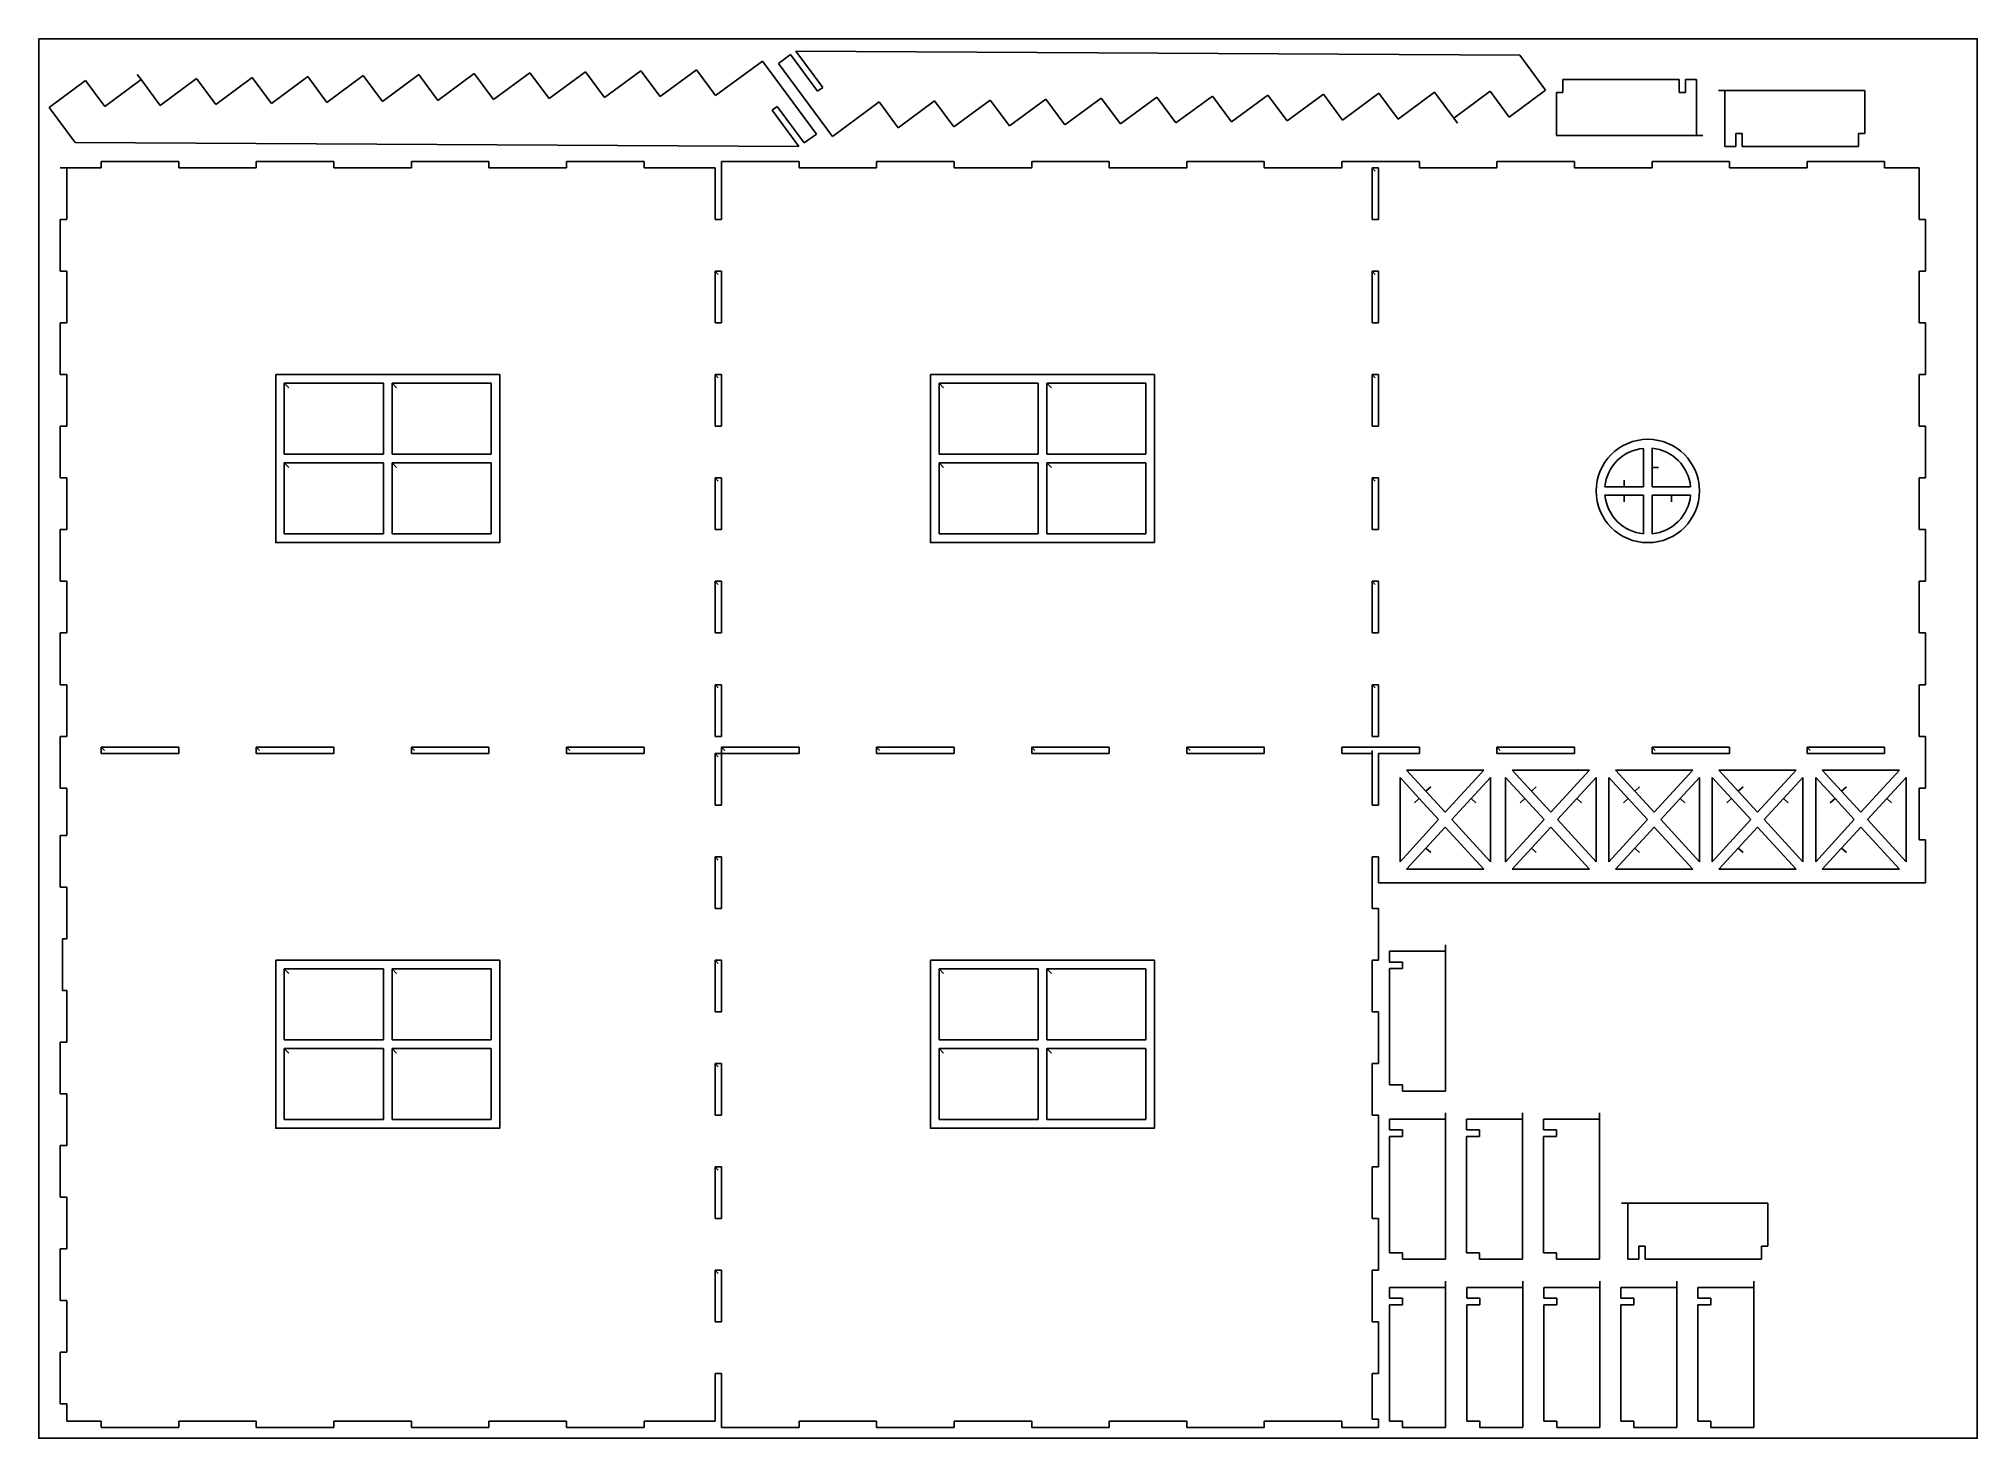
# Model space of a CAD drawing. Extents: x 0 to 900, y 0 to 650.
import ezdxf

# ---------------------------------------------------------------- set-up
doc = ezdxf.new("R2010")
doc.units = 0
doc.header["$MEASUREMENT"] = 0
for name, color, linetype in [('DEFAULT', 7, 'Continuous'), ('Layer1', 1, 'Continuous'), ('Layer2', 5, 'Continuous')]:
    doc.layers.add(name, color=color, linetype=linetype)

msp = doc.modelspace()

# ---------------------------------------------------------------- linework, layer by layer
at = {"layer": 'DEFAULT'}
for p, q in [((314.4294, 623.7656), (336.1335, 639.8258)), ((336.1335, 639.8258), (361.213, 605.9327)), ((343.5308, 638.6473), (349.1578, 642.8111)), ((349.1578, 642.8111), (361.7461, 625.799)), ((364.1576, 627.5835), (351.7154, 644.3982)), ((351.7154, 644.3982), (687.7166, 642.5542)), ((687.7166, 642.5542), (699.7388, 626.3071)), ((5.0051, 618.2728), (21.8861, 630.7641)), ((21.8861, 630.7641), (30.7904, 618.7305)), ((30.7904, 618.7305), (47.6714, 631.2217)), ((45.887, 633.634), (47.6714, 631.2224)), ((47.6714, 631.2224), (56.5758, 619.1887)), ((56.5758, 619.1887), (73.4568, 631.68)), ((73.4568, 631.68), (82.3611, 619.6465)), ((82.3611, 619.6465), (99.2421, 632.1377)), ((99.2421, 632.1377), (108.1465, 620.1042)), ((108.1465, 620.1042), (125.0275, 632.5955)), ((125.0275, 632.5955), (133.9319, 620.5618)), ((133.9319, 620.5618), (150.8129, 633.0531)), ((150.8129, 633.0531), (159.7172, 621.0195)), ((159.7172, 621.0195), (176.5982, 633.5107)), ((176.5982, 633.5107), (185.5026, 621.4772)), ((185.5026, 621.4772), (202.3836, 633.9684)), ((202.3836, 633.9684), (211.2879, 621.9349)), ((211.2879, 621.9349), (228.1689, 634.4262)), ((228.1689, 634.4262), (237.0733, 622.3926)), ((237.0733, 622.3926), (253.9543, 634.8839)), ((253.9543, 634.8839), (262.8586, 622.8502)), ((262.8586, 622.8502), (279.7396, 635.3415)), ((279.7396, 635.3415), (288.644, 623.3079)), ((288.644, 623.3079), (305.525, 635.7991)), ((305.525, 635.7991), (314.4294, 623.7656)), ((368.6103, 604.7542), (343.5308, 638.6473)), ((707.7415, 625.182), (707.7415, 631.182)), ((707.7415, 631.182), (761.7415, 631.182)), ((761.7415, 631.182), (761.7415, 625.182)), ((764.7415, 625.182), (764.7415, 631.182)), ((764.7415, 631.182), (769.7415, 631.182)), ((769.7415, 631.182), (769.7415, 605.182)), ((361.7461, 625.799), (364.1576, 627.5835)), ((416.0998, 621.2721), (399.2188, 608.7808)), ((425.0042, 609.2385), (416.0998, 621.2721)), ((441.8852, 621.7297), (425.0042, 609.2385)), ((450.7895, 609.6962), (441.8852, 621.7297)), ((467.6705, 622.1874), (450.7895, 609.6962)), ((476.5749, 610.1539), (467.6705, 622.1874)), ((493.4559, 622.6452), (476.5749, 610.1539)), ((502.3603, 610.6116), (493.4559, 622.6452)), ((519.2412, 623.1028), (502.3603, 610.6116)), ((528.1456, 611.0692), (519.2412, 623.1028)), ((545.0266, 623.5605), (528.1456, 611.0692)), ((553.931, 611.5269), (545.0266, 623.5605)), ((570.812, 624.0181), (553.931, 611.5269)), ((579.7163, 611.9846), (570.812, 624.0181)), ((596.5973, 624.4759), (579.7163, 611.9846)), ((605.5017, 612.4423), (596.5973, 624.4759)), ((622.3827, 624.9335), (605.5017, 612.4423)), ((631.287, 612.8999), (622.3827, 624.9335)), ((648.168, 625.3912), (631.287, 612.8999)), ((657.0724, 613.3575), (648.168, 625.3912)), ((673.9535, 625.8494), (657.0725, 613.3582)), ((682.8578, 613.8159), (673.9535, 625.8494)), ((699.7388, 626.3071), (682.8578, 613.8159)), ((704.7415, 605.182), (704.7415, 625.182)), ((704.7415, 625.182), (707.7415, 625.182)), ((761.7415, 625.182), (764.7415, 625.182)), ((780.0297, 626.182), (783.0297, 626.182)), ((783.0297, 626.182), (848.0297, 626.182)), ((783.0297, 600.182), (783.0297, 626.182)), ((848.0297, 626.182), (848.0297, 606.182)), ((17.0273, 602.0258), (5.0051, 618.2728)), ((342.9978, 618.781), (340.5862, 616.9966)), ((340.5862, 616.9966), (353.0285, 600.1818)), ((355.586, 601.769), (342.9978, 618.781)), ((390.3145, 620.8145), (368.6103, 604.7542)), ((399.2188, 608.7808), (390.3145, 620.8145)), ((658.8569, 610.946), (657.0724, 613.3575)), ((361.213, 605.9327), (355.586, 601.769)), ((769.7415, 605.182), (704.7415, 605.182)), ((772.7415, 605.182), (769.7415, 605.182)), ((791.0297, 606.182), (788.0297, 606.182)), ((788.0297, 606.182), (788.0297, 600.182)), ((791.0297, 600.182), (791.0297, 606.182)), ((848.0297, 606.182), (845.0297, 606.182)), ((845.0297, 606.182), (845.0297, 600.182)), ((353.0285, 600.1818), (17.0273, 602.0258)), ((788.0297, 600.182), (783.0297, 600.182)), ((845.0297, 600.182), (791.0297, 600.182)), ((10.1611, 590.1775), (13.1611, 590.1775)), ((13.1611, 590.1775), (29.1611, 590.1775)), ((13.1611, 566.1775), (13.1611, 590.1775)), ((29.1611, 590.1775), (29.1611, 593.1775)), ((29.1611, 593.1775), (65.1611, 593.1775)), ((65.1611, 593.1775), (65.1611, 590.1775)), ((65.1611, 590.1775), (101.1611, 590.1775)), ((101.1611, 590.1775), (101.1611, 593.1775)), ((101.1611, 593.1775), (137.1611, 593.1775)), ((137.1611, 593.1775), (137.1611, 590.1775)), ((137.1611, 590.1775), (173.1611, 590.1775)), ((173.1611, 590.1775), (173.1611, 593.1775)), ((173.1611, 593.1775), (209.1611, 593.1775)), ((209.1611, 593.1775), (209.1611, 590.1775)), ((209.1611, 590.1775), (245.1611, 590.1775)), ((245.1611, 590.1775), (245.1611, 593.1775)), ((245.1611, 593.1775), (281.1611, 593.1775)), ((281.1611, 593.1775), (281.1611, 590.1775)), ((281.1611, 590.1775), (314.1611, 590.1775)), ((314.1611, 590.1775), (314.1611, 566.1775)), ((317.1611, 566.1775), (317.1611, 593.1775)), ((317.1611, 593.1775), (353.1611, 593.1775)), ((353.1611, 593.1775), (353.1611, 590.1775)), ((353.1611, 590.1775), (389.1611, 590.1775)), ((389.1611, 590.1775), (389.1611, 593.1775)), ((389.1611, 593.1775), (425.1611, 593.1775)), ((425.1611, 593.1775), (425.1611, 590.1775)), ((425.1611, 590.1775), (461.1611, 590.1775)), ((461.1611, 590.1775), (461.1611, 593.1775)), ((461.1611, 593.1775), (497.1611, 593.1775)), ((497.1611, 593.1775), (497.1611, 590.1775)), ((497.1611, 590.1775), (533.1611, 590.1775)), ((533.1611, 590.1775), (533.1611, 593.1775)), ((533.1611, 593.1775), (569.1611, 593.1775)), ((569.1611, 593.1775), (569.1611, 590.1775)), ((569.1611, 590.1775), (605.1611, 590.1775)), ((605.1611, 590.1775), (605.1611, 593.1775)), ((605.1611, 593.1775), (641.1611, 593.1775)), ((620.6612, 588.6777), (619.1612, 590.1777)), ((619.1612, 590.1777), (619.1612, 566.1777)), ((622.1612, 590.1777), (619.1612, 590.1777)), ((622.1612, 566.1777), (622.1612, 590.1777)), ((641.1611, 593.1775), (641.1611, 590.1775)), ((641.1611, 590.1775), (677.1611, 590.1775)), ((677.1611, 590.1775), (677.1611, 593.1775)), ((677.1611, 593.1775), (713.1611, 593.1775)), ((713.1611, 593.1775), (713.1611, 590.1775)), ((713.1611, 590.1775), (749.1611, 590.1775)), ((749.1611, 590.1775), (749.1611, 593.1775)), ((749.1611, 593.1775), (785.1611, 593.1775)), ((785.1611, 593.1775), (785.1611, 590.1775)), ((785.1611, 590.1775), (821.1611, 590.1775)), ((821.1611, 590.1775), (821.1611, 593.1775)), ((821.1611, 593.1775), (857.1611, 593.1775)), ((857.1611, 593.1775), (857.1611, 590.1775)), ((857.1611, 590.1775), (873.1611, 590.1775)), ((873.1611, 590.1775), (873.1611, 566.1775)), ((10.1611, 542.1775), (10.1611, 566.1775)), ((10.1611, 566.1775), (13.1611, 566.1775)), ((314.1611, 566.1775), (317.1611, 566.1775)), ((619.1612, 566.1777), (622.1612, 566.1777)), ((873.1611, 566.1775), (876.1611, 566.1775)), ((876.1611, 566.1775), (876.1611, 542.1775)), ((13.1611, 542.1775), (10.1611, 542.1775)), ((13.1611, 518.1775), (13.1611, 542.1775)), ((315.6611, 540.6775), (314.1611, 542.1775)), ((314.1611, 542.1775), (314.1611, 518.1775)), ((317.1611, 542.1775), (314.1611, 542.1775)), ((317.1611, 518.1775), (317.1611, 542.1775)), ((620.6612, 540.6777), (619.1612, 542.1777)), ((619.1612, 542.1777), (619.1612, 518.1777)), ((622.1612, 542.1777), (619.1612, 542.1777)), ((622.1612, 518.1777), (622.1612, 542.1777)), ((876.1611, 542.1775), (873.1611, 542.1775)), ((873.1611, 542.1775), (873.1611, 518.1775)), ((10.1611, 494.1775), (10.1611, 518.1775)), ((10.1611, 518.1775), (13.1611, 518.1775)), ((314.1611, 518.1775), (317.1611, 518.1775)), ((619.1612, 518.1777), (622.1612, 518.1777)), ((873.1611, 518.1775), (876.1611, 518.1775)), ((876.1611, 518.1775), (876.1611, 494.1775)), ((13.1611, 494.1775), (10.1611, 494.1775)), ((13.1611, 470.1775), (13.1611, 494.1775)), ((116.2824, 488.0561), (114.1611, 490.1775)), ((114.1611, 490.1775), (114.1611, 457.1775)), ((160.1611, 490.1775), (114.1611, 490.1775)), ((160.1611, 457.1775), (160.1611, 490.1775)), ((166.2824, 488.0561), (164.1611, 490.1775)), ((164.1611, 490.1775), (164.1611, 457.1775)), ((210.1611, 490.1775), (164.1611, 490.1775)), ((210.1611, 457.1775), (210.1611, 490.1775)), ((315.6611, 492.6775), (314.1611, 494.1775)), ((314.1611, 494.1775), (314.1611, 470.1775)), ((317.1611, 494.1775), (314.1611, 494.1775)), ((317.1611, 470.1775), (317.1611, 494.1775)), ((420.2824, 488.0561), (418.1611, 490.1775)), ((418.1611, 490.1775), (418.1611, 457.1775)), ((464.1611, 490.1775), (418.1611, 490.1775)), ((464.1611, 457.1775), (464.1611, 490.1775)), ((470.2824, 488.0561), (468.1611, 490.1775)), ((468.1611, 490.1775), (468.1611, 457.1775)), ((514.1611, 490.1775), (468.1611, 490.1775)), ((514.1611, 457.1775), (514.1611, 490.1775)), ((620.6612, 492.6777), (619.1612, 494.1777)), ((619.1612, 494.1777), (619.1612, 470.1777)), ((622.1612, 494.1777), (619.1612, 494.1777)), ((622.1612, 470.1777), (622.1612, 494.1777)), ((876.1611, 494.1775), (873.1611, 494.1775)), ((873.1611, 494.1775), (873.1611, 470.1775)), ((10.1611, 446.1775), (10.1611, 470.1775)), ((10.1611, 470.1775), (13.1611, 470.1775)), ((314.1611, 470.1775), (317.1611, 470.1775)), ((619.1612, 470.1777), (622.1612, 470.1777)), ((873.1611, 470.1775), (876.1611, 470.1775)), ((876.1611, 470.1775), (876.1611, 446.1775)), ((745.1978, 442.1342), (745.1978, 459.9079)), ((749.1978, 460.0339), (749.1978, 451.0841)), ((114.1611, 457.1775), (160.1611, 457.1775)), ((116.2824, 451.0561), (114.1611, 453.1775)), ((114.1611, 453.1775), (114.1611, 420.1775)), ((160.1611, 453.1775), (114.1611, 453.1775)), ((160.1611, 420.1775), (160.1611, 453.1775)), ((164.1611, 457.1775), (210.1611, 457.1775)), ((166.2824, 451.0561), (164.1611, 453.1775)), ((164.1611, 453.1775), (164.1611, 420.1775)), ((210.1611, 453.1775), (164.1611, 453.1775)), ((210.1611, 420.1775), (210.1611, 453.1775)), ((418.1611, 457.1775), (464.1611, 457.1775)), ((420.2824, 451.0561), (418.1611, 453.1775)), ((418.1611, 453.1775), (418.1611, 420.1775)), ((464.1611, 453.1775), (418.1611, 453.1775)), ((464.1611, 420.1775), (464.1611, 453.1775)), ((468.1611, 457.1775), (514.1611, 457.1775)), ((470.2824, 451.0561), (468.1611, 453.1775)), ((468.1611, 453.1775), (468.1611, 420.1775)), ((514.1611, 453.1775), (468.1611, 453.1775)), ((514.1611, 420.1775), (514.1611, 453.1775)), ((752.1978, 451.0841), (749.1978, 451.0841)), ((749.1978, 451.0841), (749.1978, 442.1342)), ((13.1611, 446.1775), (10.1611, 446.1775)), ((13.1611, 422.1775), (13.1611, 446.1775)), ((315.6611, 444.6775), (314.1611, 446.1775)), ((314.1611, 446.1775), (314.1611, 422.1775)), ((317.1611, 446.1775), (314.1611, 446.1775)), ((317.1611, 422.1775), (317.1611, 446.1775)), ((620.6612, 444.6777), (619.1612, 446.1777)), ((619.1612, 446.1777), (619.1612, 422.1777)), ((622.1612, 446.1777), (619.1612, 446.1777)), ((622.1612, 422.1777), (622.1612, 446.1777)), ((727.296, 442.1342), (736.2469, 442.1342)), ((736.2468, 445.1342), (736.2468, 442.1342)), ((736.2468, 442.1342), (745.1978, 442.1342)), ((749.1978, 442.1342), (767.0975, 442.1342)), ((876.1611, 446.1775), (873.1611, 446.1775)), ((873.1611, 446.1775), (873.1611, 422.1775)), ((736.248, 438.1342), (727.2981, 438.1342)), ((736.248, 435.1342), (736.248, 438.1342)), ((745.1978, 438.1342), (736.248, 438.1342)), ((745.1978, 420.2344), (745.1978, 438.1342)), ((758.1476, 438.1342), (749.1978, 438.1342)), ((749.1978, 438.1342), (749.1978, 420.2306)), ((758.1476, 435.1342), (758.1476, 438.1342)), ((767.0975, 438.1342), (758.1476, 438.1342)), ((10.1611, 398.1775), (10.1611, 422.1775)), ((10.1611, 422.1775), (13.1611, 422.1775)), ((114.1611, 420.1775), (160.1611, 420.1775)), ((164.1611, 420.1775), (210.1611, 420.1775)), ((314.1611, 422.1775), (317.1611, 422.1775)), ((418.1611, 420.1775), (464.1611, 420.1775)), ((468.1611, 420.1775), (514.1611, 420.1775)), ((619.1612, 422.1777), (622.1612, 422.1777)), ((873.1611, 422.1775), (876.1611, 422.1775)), ((876.1611, 422.1775), (876.1611, 398.1775)), ((13.1611, 398.1775), (10.1611, 398.1775)), ((13.1611, 374.1775), (13.1611, 398.1775)), ((315.6611, 396.6775), (314.1611, 398.1775)), ((314.1611, 398.1775), (314.1611, 374.1775)), ((317.1611, 398.1775), (314.1611, 398.1775)), ((317.1611, 374.1775), (317.1611, 398.1775)), ((620.6612, 396.6777), (619.1612, 398.1777)), ((619.1612, 398.1777), (619.1612, 374.1777)), ((622.1612, 398.1777), (619.1612, 398.1777)), ((622.1612, 374.1777), (622.1612, 398.1777)), ((876.1611, 398.1775), (873.1611, 398.1775)), ((873.1611, 398.1775), (873.1611, 374.1775)), ((10.1611, 350.1775), (10.1611, 374.1775)), ((10.1611, 374.1775), (13.1611, 374.1775)), ((314.1611, 374.1775), (317.1611, 374.1775)), ((619.1612, 374.1777), (622.1612, 374.1777)), ((873.1611, 374.1775), (876.1611, 374.1775)), ((876.1611, 374.1775), (876.1611, 350.1775)), ((13.1611, 350.1775), (10.1611, 350.1775)), ((13.1611, 326.1775), (13.1611, 350.1775)), ((315.6611, 348.6775), (314.1611, 350.1775)), ((314.1611, 350.1775), (314.1611, 326.1775)), ((317.1611, 350.1775), (314.1611, 350.1775)), ((317.1611, 326.1775), (317.1611, 350.1775)), ((620.6612, 348.6777), (619.1612, 350.1777)), ((619.1612, 350.1777), (619.1612, 326.1777)), ((622.1612, 350.1777), (619.1612, 350.1777)), ((622.1612, 326.1777), (622.1612, 350.1777)), ((876.1611, 350.1775), (873.1611, 350.1775)), ((873.1611, 350.1775), (873.1611, 326.1775)), ((10.1611, 302.1775), (10.1611, 326.1775)), ((10.1611, 326.1775), (13.1611, 326.1775)), ((314.1611, 326.1775), (317.1611, 326.1775)), ((619.1612, 326.1777), (622.1612, 326.1777)), ((873.1611, 326.1775), (876.1611, 326.1775)), ((876.1611, 326.1775), (876.1611, 302.1775)), ((30.6611, 319.6775), (29.1611, 321.1775)), ((29.1611, 321.1775), (29.1611, 318.1775)), ((65.1611, 321.1775), (29.1611, 321.1775)), ((29.1611, 318.1775), (65.1611, 318.1775)), ((65.1611, 318.1775), (65.1611, 321.1775)), ((102.6611, 319.6775), (101.1611, 321.1775)), ((101.1611, 321.1775), (101.1611, 318.1775)), ((137.1611, 321.1775), (101.1611, 321.1775)), ((101.1611, 318.1775), (137.1611, 318.1775)), ((137.1611, 318.1775), (137.1611, 321.1775)), ((174.6611, 319.6775), (173.1611, 321.1775)), ((173.1611, 321.1775), (173.1611, 318.1775)), ((209.1611, 321.1775), (173.1611, 321.1775)), ((173.1611, 318.1775), (209.1611, 318.1775)), ((209.1611, 318.1775), (209.1611, 321.1775)), ((246.6611, 319.6775), (245.1611, 321.1775)), ((245.1611, 321.1775), (245.1611, 318.1775)), ((281.1611, 321.1775), (245.1611, 321.1775)), ((245.1611, 318.1775), (281.1611, 318.1775)), ((281.1611, 318.1775), (281.1611, 321.1775)), ((314.1611, 318.1775), (353.1611, 318.1775)), ((314.1611, 294.1775), (314.1611, 318.1775)), ((315.6611, 316.6775), (314.1611, 318.1775)), ((353.1611, 321.1775), (317.1611, 321.1775)), ((317.1611, 321.1775), (317.1611, 294.1775)), ((318.6611, 319.6775), (317.1611, 321.1775)), ((353.1611, 318.1775), (353.1611, 321.1775)), ((390.6611, 319.6775), (389.1611, 321.1775)), ((389.1611, 321.1775), (389.1611, 318.1775)), ((425.1611, 321.1775), (389.1611, 321.1775)), ((389.1611, 318.1775), (425.1611, 318.1775)), ((425.1611, 318.1775), (425.1611, 321.1775)), ((462.6611, 319.6775), (461.1611, 321.1775)), ((461.1611, 321.1775), (461.1611, 318.1775)), ((497.1611, 321.1775), (461.1611, 321.1775)), ((461.1611, 318.1775), (497.1611, 318.1775)), ((497.1611, 318.1775), (497.1611, 321.1775)), ((534.6611, 319.6775), (533.1611, 321.1775)), ((533.1611, 321.1775), (533.1611, 318.1775)), ((569.1611, 321.1775), (533.1611, 321.1775)), ((533.1611, 318.1775), (569.1611, 318.1775)), ((569.1611, 318.1775), (569.1611, 321.1775)), ((641.1612, 321.1777), (605.1612, 321.1777)), ((605.1612, 321.1777), (605.1612, 318.1777)), ((605.1612, 318.1777), (619.1612, 318.1777)), ((619.1612, 319.6777), (619.1612, 318.1777)), ((619.1612, 318.1777), (619.1612, 294.1777)), ((622.1612, 294.1777), (622.1612, 318.1777)), ((622.1612, 318.1777), (641.1612, 318.1777)), ((641.1612, 318.1777), (641.1612, 321.1777)), ((678.6612, 319.6777), (677.1612, 321.1777)), ((677.1612, 321.1777), (677.1612, 318.1777)), ((713.1612, 321.1777), (677.1612, 321.1777)), ((677.1612, 318.1777), (713.1612, 318.1777)), ((713.1612, 318.1777), (713.1612, 321.1777)), ((750.6612, 319.6777), (749.1612, 321.1777)), ((749.1612, 321.1777), (749.1612, 318.1777)), ((785.1612, 321.1777), (749.1612, 321.1777)), ((749.1612, 318.1777), (785.1612, 318.1777)), ((785.1612, 318.1777), (785.1612, 321.1777)), ((822.6611, 319.6777), (821.1611, 321.1777)), ((821.1611, 321.1777), (821.1611, 318.1777)), ((857.1611, 321.1777), (821.1611, 321.1777)), ((821.1611, 318.1777), (857.1611, 318.1777)), ((857.1611, 318.1777), (857.1611, 321.1777)), ((641.1264, 297.2733), (632.1612, 307.0535)), ((632.1612, 307.0535), (632.1612, 267.9328)), ((671.0915, 310.4931), (635.2309, 310.4931)), ((635.2309, 310.4931), (644.1961, 300.713)), ((653.1612, 290.9328), (671.0915, 310.4931)), ((674.1611, 307.0534), (665.196, 297.2732)), ((674.1611, 267.9327), (674.1611, 307.0534)), ((690.1264, 297.2733), (681.1612, 307.0535)), ((681.1612, 307.0535), (681.1612, 267.9328)), ((720.0915, 310.4931), (684.2309, 310.4931)), ((684.2309, 310.4931), (693.1961, 300.713)), ((702.1612, 290.9328), (720.0915, 310.4931)), ((723.1612, 307.0535), (714.1961, 297.2733)), ((723.1612, 267.9328), (723.1612, 307.0535)), ((738.1264, 297.2733), (729.1612, 307.0535)), ((729.1612, 307.0535), (729.1612, 267.9328)), ((768.0915, 310.4931), (732.2309, 310.4931)), ((732.2309, 310.4931), (741.1961, 300.713)), ((750.1612, 290.9328), (768.0915, 310.4931)), ((771.1611, 307.0535), (762.196, 297.2733)), ((771.1611, 267.9328), (771.1611, 307.0535)), ((786.1263, 297.2733), (777.1611, 307.0535)), ((777.1611, 307.0535), (777.1611, 267.9328)), ((816.0914, 310.4931), (780.2308, 310.4931)), ((780.2308, 310.4931), (789.196, 300.713)), ((798.1611, 290.9328), (816.0914, 310.4931)), ((819.1611, 307.0535), (810.196, 297.2733)), ((819.1611, 267.9328), (819.1611, 307.0535)), ((834.1263, 297.2733), (825.1611, 307.0535)), ((825.1611, 307.0535), (825.1611, 267.9328)), ((864.0914, 310.4931), (828.2308, 310.4931)), ((828.2308, 310.4931), (837.196, 300.713)), ((846.1611, 290.9328), (864.0914, 310.4931)), ((867.1611, 307.0535), (858.196, 297.2733)), ((867.1611, 267.9328), (867.1611, 307.0535)), ((13.1611, 302.1775), (10.1611, 302.1775)), ((13.1611, 280.1775), (13.1611, 302.1775)), ((638.9149, 295.2461), (641.1264, 297.2733)), ((650.0915, 287.4931), (641.1264, 297.2733)), ((646.4075, 302.7401), (644.1961, 300.713)), ((644.1961, 300.713), (653.1612, 290.9328)), ((665.196, 297.2732), (656.2308, 287.493)), ((667.4075, 295.246), (665.196, 297.2732)), ((687.9149, 295.2461), (690.1264, 297.2733)), ((699.0915, 287.4931), (690.1264, 297.2733)), ((695.4075, 302.7401), (693.1961, 300.713)), ((693.1961, 300.713), (702.1612, 290.9328)), ((714.1961, 297.2733), (705.2309, 287.4931)), ((716.4075, 295.2461), (714.1961, 297.2733)), ((735.9149, 295.2461), (738.1264, 297.2733)), ((747.0915, 287.4931), (738.1264, 297.2733)), ((743.4075, 302.7401), (741.1961, 300.713)), ((741.1961, 300.713), (750.1612, 290.9328)), ((762.196, 297.2733), (753.2308, 287.4931)), ((764.4075, 295.2461), (762.196, 297.2733)), ((783.9149, 295.2461), (786.1263, 297.2733)), ((795.0914, 287.4931), (786.1263, 297.2733)), ((791.4075, 302.7401), (789.196, 300.713)), ((789.196, 300.713), (798.1611, 290.9328)), ((810.196, 297.2733), (801.2308, 287.4931)), ((812.4075, 295.2461), (810.196, 297.2733)), ((831.9149, 295.2461), (834.1263, 297.2733)), ((843.0914, 287.4931), (834.1263, 297.2733)), ((839.4075, 302.7401), (837.196, 300.713)), ((837.196, 300.713), (846.1611, 290.9328)), ((858.196, 297.2733), (849.2308, 287.4931)), ((860.4075, 295.2461), (858.196, 297.2733)), ((876.1611, 302.1775), (873.1611, 302.1775)), ((873.1611, 302.1775), (873.1611, 278.1775)), ((317.1611, 294.1775), (314.1611, 294.1775)), ((619.1612, 294.1777), (622.1612, 294.1777)), ((10.1611, 256.1775), (10.1611, 280.1775)), ((10.1611, 280.1775), (13.1611, 280.1775)), ((632.1612, 267.9328), (650.0915, 287.4931)), ((653.1611, 284.0533), (644.196, 274.2731)), ((671.0914, 264.493), (653.1611, 284.0533)), ((656.2308, 287.493), (674.1611, 267.9327)), ((681.1612, 267.9328), (699.0915, 287.4931)), ((702.1611, 284.0534), (693.196, 274.2732)), ((720.0914, 264.493), (702.1611, 284.0534)), ((705.2309, 287.4931), (723.1612, 267.9328)), ((729.1612, 267.9328), (747.0915, 287.4931)), ((750.1611, 284.0534), (741.196, 274.2732)), ((768.0914, 264.493), (750.1611, 284.0534)), ((753.2308, 287.4931), (771.1611, 267.9328)), ((777.1611, 267.9328), (795.0914, 287.4931)), ((798.1611, 284.0535), (789.196, 274.2733)), ((816.0914, 264.4931), (798.1611, 284.0535)), ((801.2308, 287.4931), (819.1611, 267.9328)), ((825.1611, 267.9328), (843.0914, 287.4931)), ((846.1611, 284.0535), (837.196, 274.2733)), ((864.0914, 264.4931), (846.1611, 284.0535)), ((849.2308, 287.4931), (867.1611, 267.9328)), ((315.6611, 268.6775), (314.1611, 270.1775)), ((314.1611, 270.1775), (314.1611, 246.1775)), ((317.1611, 270.1775), (314.1611, 270.1775)), ((317.1611, 246.1775), (317.1611, 270.1775)), ((622.1611, 270.1775), (619.1611, 270.1775)), ((619.1611, 270.1775), (619.1611, 246.1775)), ((622.1611, 258.1775), (622.1611, 270.1775)), ((644.196, 274.2732), (635.2308, 264.493)), ((646.4075, 272.246), (644.196, 274.2732)), ((693.196, 274.2732), (684.2308, 264.493)), ((695.4075, 272.246), (693.196, 274.2732)), ((741.196, 274.2733), (732.2308, 264.493)), ((743.4075, 272.2461), (741.196, 274.2733)), ((789.196, 274.2733), (780.2308, 264.4931)), ((791.4075, 272.2461), (789.196, 274.2733)), ((837.196, 274.2733), (828.2308, 264.4931)), ((839.4075, 272.2462), (837.196, 274.2733)), ((873.1611, 278.1775), (876.1611, 278.1775)), ((876.1611, 278.1775), (876.1611, 258.1775)), ((635.2308, 264.493), (671.0914, 264.493)), ((684.2308, 264.493), (720.0914, 264.493)), ((732.2308, 264.493), (768.0914, 264.493)), ((780.2308, 264.4931), (816.0914, 264.4931)), ((828.2308, 264.4931), (864.0914, 264.4931)), ((13.1611, 256.1775), (10.1611, 256.1775)), ((13.1611, 232.1775), (13.1611, 256.1775)), ((876.1611, 258.1775), (622.1611, 258.1775)), ((314.1611, 246.1775), (317.1611, 246.1775)), ((619.1611, 246.1775), (622.1611, 246.1775)), ((622.1611, 246.1775), (622.1611, 222.1775)), ((11.1611, 208.1775), (11.1611, 232.1775)), ((11.1611, 232.1775), (13.1611, 232.1775)), ((627.339, 221.3401), (627.339, 226.3401)), ((627.339, 226.3401), (653.339, 226.3401)), ((653.339, 229.3401), (653.339, 226.3401)), ((653.339, 226.3401), (653.339, 161.3401)), ((116.2824, 216.0561), (114.1611, 218.1775)), ((114.1611, 218.1775), (114.1611, 185.1775)), ((160.1611, 218.1775), (114.1611, 218.1775)), ((160.1611, 185.1775), (160.1611, 218.1775)), ((166.2824, 216.0561), (164.1611, 218.1775)), ((164.1611, 218.1775), (164.1611, 185.1775)), ((210.1611, 218.1775), (164.1611, 218.1775)), ((210.1611, 185.1775), (210.1611, 218.1775)), ((315.6611, 220.6775), (314.1611, 222.1775)), ((314.1611, 222.1775), (314.1611, 198.1775)), ((317.1611, 222.1775), (314.1611, 222.1775)), ((317.1611, 198.1775), (317.1611, 222.1775)), ((420.2824, 216.0561), (418.1611, 218.1775)), ((418.1611, 218.1775), (418.1611, 185.1775)), ((464.1611, 218.1775), (418.1611, 218.1775)), ((464.1611, 185.1775), (464.1611, 218.1775)), ((470.2824, 216.0561), (468.1611, 218.1775)), ((468.1611, 218.1775), (468.1611, 185.1775)), ((514.1611, 218.1775), (468.1611, 218.1775)), ((514.1611, 185.1775), (514.1611, 218.1775)), ((622.1611, 222.1775), (619.1611, 222.1775)), ((619.1611, 222.1775), (619.1611, 198.1775)), ((633.339, 221.3401), (627.339, 221.3401)), ((627.339, 164.3401), (627.339, 218.3401)), ((627.339, 218.3401), (633.339, 218.3401)), ((633.339, 218.3401), (633.339, 221.3401)), ((13.1611, 208.1775), (11.1611, 208.1775)), ((13.1611, 184.1775), (13.1611, 208.1775)), ((314.1611, 198.1775), (317.1611, 198.1775)), ((619.1611, 198.1775), (622.1611, 198.1775)), ((622.1611, 198.1775), (622.1611, 174.1775)), ((10.1611, 160.1775), (10.1611, 184.1775)), ((10.1611, 184.1775), (13.1611, 184.1775)), ((114.1611, 185.1775), (160.1611, 185.1775)), ((116.2824, 179.0561), (114.1611, 181.1775)), ((114.1611, 181.1775), (114.1611, 148.1775)), ((160.1611, 181.1775), (114.1611, 181.1775)), ((160.1611, 148.1775), (160.1611, 181.1775)), ((164.1611, 185.1775), (210.1611, 185.1775)), ((166.2824, 179.0561), (164.1611, 181.1775)), ((164.1611, 181.1775), (164.1611, 148.1775)), ((210.1611, 181.1775), (164.1611, 181.1775)), ((210.1611, 148.1775), (210.1611, 181.1775)), ((418.1611, 185.1775), (464.1611, 185.1775)), ((420.2824, 179.0561), (418.1611, 181.1775)), ((418.1611, 181.1775), (418.1611, 148.1775)), ((464.1611, 181.1775), (418.1611, 181.1775)), ((464.1611, 148.1775), (464.1611, 181.1775)), ((468.1611, 185.1775), (514.1611, 185.1775)), ((470.2824, 179.0561), (468.1611, 181.1775)), ((468.1611, 181.1775), (468.1611, 148.1775)), ((514.1611, 181.1775), (468.1611, 181.1775)), ((514.1611, 148.1775), (514.1611, 181.1775)), ((315.6611, 172.6775), (314.1611, 174.1775)), ((314.1611, 174.1775), (314.1611, 150.1775)), ((317.1611, 174.1775), (314.1611, 174.1775)), ((317.1611, 150.1775), (317.1611, 174.1775)), ((622.1611, 174.1775), (619.1611, 174.1775)), ((619.1611, 174.1775), (619.1611, 150.1775)), ((633.339, 164.3401), (627.339, 164.3401)), ((633.339, 161.3401), (633.339, 164.3401)), ((13.1611, 160.1775), (10.1611, 160.1775)), ((13.1611, 136.1775), (13.1611, 160.1775)), ((653.339, 161.3401), (633.339, 161.3401)), ((114.1611, 148.1775), (160.1611, 148.1775)), ((164.1611, 148.1775), (210.1611, 148.1775)), ((314.1611, 150.1775), (317.1611, 150.1775)), ((418.1611, 148.1775), (464.1611, 148.1775)), ((468.1611, 148.1775), (514.1611, 148.1775)), ((619.1611, 150.1775), (622.1611, 150.1775)), ((622.1611, 150.1775), (622.1611, 126.1775)), ((627.339, 143.3479), (627.339, 148.3479)), ((627.339, 148.3479), (653.339, 148.3479)), ((653.339, 151.3479), (653.339, 148.3479)), ((653.339, 148.3479), (653.339, 83.3479)), ((663.0893, 143.354), (663.0893, 148.354)), ((663.0893, 148.354), (689.0893, 148.354)), ((689.0893, 151.354), (689.0893, 148.354)), ((689.0893, 148.354), (689.0893, 83.3541)), ((698.8376, 143.3499), (698.8376, 148.3499)), ((698.8376, 148.3499), (724.8376, 148.3499)), ((724.8376, 151.3499), (724.8376, 148.3499)), ((724.8376, 148.3499), (724.8376, 83.35)), ((10.1611, 112.1775), (10.1611, 136.1775)), ((10.1611, 136.1775), (13.1611, 136.1775)), ((633.339, 143.3479), (627.339, 143.3479)), ((627.339, 86.3479), (627.339, 140.3479)), ((627.339, 140.3479), (633.339, 140.3479)), ((633.339, 140.3479), (633.339, 143.3479)), ((669.0893, 143.354), (663.0893, 143.354)), ((663.0893, 86.3541), (663.0893, 140.354)), ((663.0893, 140.354), (669.0893, 140.354)), ((669.0893, 140.354), (669.0893, 143.354)), ((704.8376, 143.3499), (698.8376, 143.3499)), ((698.8376, 86.35), (698.8376, 140.3499)), ((698.8376, 140.3499), (704.8376, 140.3499)), ((704.8376, 140.3499), (704.8376, 143.3499)), ((315.6611, 124.6775), (314.1611, 126.1775)), ((314.1611, 126.1775), (314.1611, 102.1775)), ((317.1611, 126.1775), (314.1611, 126.1775)), ((317.1611, 102.1775), (317.1611, 126.1775)), ((622.1611, 126.1775), (619.1611, 126.1775)), ((619.1611, 126.1775), (619.1611, 102.1775)), ((13.1611, 112.1775), (10.1611, 112.1775)), ((13.1611, 88.1775), (13.1611, 112.1775)), ((734.9987, 109.3513), (737.9987, 109.3513)), ((737.9987, 109.3513), (802.9987, 109.3513)), ((737.9987, 83.3514), (737.9987, 109.3513)), ((802.9987, 109.3513), (802.9987, 89.3514)), ((314.1611, 102.1775), (317.1611, 102.1775)), ((619.1611, 102.1775), (622.1611, 102.1775)), ((622.1611, 102.1775), (622.1611, 78.1775)), ((10.1611, 64.1775), (10.1611, 88.1775)), ((10.1611, 88.1775), (13.1611, 88.1775)), ((633.339, 86.3479), (627.339, 86.3479)), ((633.339, 83.3479), (633.339, 86.3479)), ((653.339, 83.3479), (633.339, 83.3479)), ((669.0893, 86.3541), (663.0893, 86.3541)), ((669.0893, 83.3541), (669.0893, 86.3541)), ((689.0893, 83.3541), (669.0893, 83.3541)), ((704.8376, 86.35), (698.8376, 86.35)), ((704.8376, 83.35), (704.8376, 86.35)), ((724.8376, 83.35), (704.8376, 83.35)), ((742.9987, 83.3514), (737.9987, 83.3514)), ((745.9987, 89.3514), (742.9987, 89.3514)), ((742.9987, 89.3514), (742.9987, 83.3514)), ((745.9987, 83.3514), (745.9987, 89.3514)), ((799.9987, 83.3514), (745.9987, 83.3514)), ((802.9987, 89.3514), (799.9987, 89.3514)), ((799.9987, 89.3514), (799.9987, 83.3514)), ((315.6611, 76.6775), (314.1611, 78.1775)), ((314.1611, 78.1775), (314.1611, 54.1775)), ((317.1611, 78.1775), (314.1611, 78.1775)), ((317.1611, 54.1775), (317.1611, 78.1775)), ((622.1611, 78.1775), (619.1611, 78.1775)), ((619.1611, 78.1775), (619.1611, 54.1775)), ((653.339, 73.1778), (653.339, 70.1778)), ((689.1431, 73.1778), (689.1431, 70.1778)), ((724.9473, 73.1778), (724.9473, 70.1778)), ((760.7513, 73.1778), (760.7513, 70.1778)), ((796.5005, 73.1778), (796.5005, 70.1778)), ((13.1611, 64.1775), (10.1611, 64.1775)), ((13.1611, 40.1775), (13.1611, 64.1775)), ((627.339, 65.1778), (627.339, 70.1778)), ((627.339, 70.1778), (653.339, 70.1778)), ((633.339, 65.1778), (627.339, 65.1778)), ((633.339, 62.1778), (633.339, 65.1778)), ((653.339, 70.1778), (653.339, 5.1778)), ((663.1431, 65.1778), (663.1431, 70.1778)), ((663.1431, 70.1778), (689.1431, 70.1778)), ((669.1431, 65.1778), (663.1431, 65.1778)), ((669.1431, 62.1778), (669.1431, 65.1778)), ((689.1431, 70.1778), (689.1431, 5.1778)), ((698.9473, 65.1778), (698.9473, 70.1778)), ((698.9473, 70.1778), (724.9473, 70.1778)), ((704.9473, 65.1778), (698.9473, 65.1778)), ((704.9473, 62.1778), (704.9473, 65.1778)), ((724.9473, 70.1778), (724.9473, 5.1778)), ((734.7513, 65.1778), (734.7513, 70.1778)), ((734.7513, 70.1778), (760.7513, 70.1778)), ((740.7513, 65.1778), (734.7513, 65.1778)), ((740.7513, 62.1778), (740.7513, 65.1778)), ((760.7513, 70.1778), (760.7513, 5.1778)), ((770.5005, 65.1778), (770.5005, 70.1778)), ((770.5005, 70.1778), (796.5005, 70.1778)), ((776.5005, 65.1778), (770.5005, 65.1778)), ((776.5005, 62.1778), (776.5005, 65.1778)), ((796.5005, 70.1778), (796.5005, 5.1778)), ((314.1611, 54.1775), (317.1611, 54.1775)), ((619.1611, 54.1775), (622.1611, 54.1775)), ((622.1611, 54.1775), (622.1611, 30.1775)), ((627.339, 8.1778), (627.339, 62.1778)), ((627.339, 62.1778), (633.339, 62.1778)), ((663.1431, 8.1778), (663.1431, 62.1778)), ((663.1431, 62.1778), (669.1431, 62.1778)), ((698.9473, 8.1778), (698.9473, 62.1778)), ((698.9473, 62.1778), (704.9473, 62.1778)), ((734.7513, 8.1778), (734.7513, 62.1778)), ((734.7513, 62.1778), (740.7513, 62.1778)), ((770.5005, 8.1778), (770.5005, 62.1778)), ((770.5005, 62.1778), (776.5005, 62.1778)), ((10.1611, 16.1775), (10.1611, 40.1775)), ((10.1611, 40.1775), (13.1611, 40.1775)), ((317.1611, 30.1775), (314.1611, 30.1775)), ((314.1611, 30.1775), (314.1611, 8.1775)), ((317.1611, 5.1775), (317.1611, 30.1775)), ((622.1611, 30.1775), (619.1611, 30.1775)), ((619.1611, 30.1775), (619.1611, 8.9998)), ((13.1611, 16.1775), (10.1611, 16.1775)), ((13.1611, 8.1775), (13.1611, 16.1775)), ((29.1611, 8.1775), (13.1611, 8.1775)), ((29.1611, 5.1775), (29.1611, 8.1775)), ((65.1611, 5.1775), (29.1611, 5.1775)), ((101.1611, 8.1775), (65.1611, 8.1775)), ((65.1611, 8.1775), (65.1611, 5.1775)), ((101.1611, 5.1775), (101.1611, 8.1775)), ((137.1611, 5.1775), (101.1611, 5.1775)), ((173.1611, 8.1775), (137.1611, 8.1775)), ((137.1611, 8.1775), (137.1611, 5.1775)), ((173.1611, 5.1775), (173.1611, 8.1775)), ((209.1611, 5.1775), (173.1611, 5.1775)), ((245.1611, 8.1775), (209.1611, 8.1775)), ((209.1611, 8.1775), (209.1611, 5.1775)), ((245.1611, 5.1775), (245.1611, 8.1775)), ((281.1611, 5.1775), (245.1611, 5.1775)), ((314.1611, 8.1775), (281.1611, 8.1775)), ((281.1611, 8.1775), (281.1611, 5.1775)), ((353.1611, 5.1775), (317.1611, 5.1775)), ((389.1611, 8.1775), (353.1611, 8.1775)), ((353.1611, 8.1775), (353.1611, 5.1775)), ((389.1611, 5.1775), (389.1611, 8.1775)), ((425.1611, 5.1775), (389.1611, 5.1775)), ((461.1611, 8.1775), (425.1611, 8.1775)), ((425.1611, 8.1775), (425.1611, 5.1775)), ((461.1611, 5.1775), (461.1611, 8.1775)), ((497.1611, 5.1775), (461.1611, 5.1775)), ((533.1611, 8.1775), (497.1611, 8.1775)), ((497.1611, 8.1775), (497.1611, 5.1775)), ((533.1611, 5.1775), (533.1611, 8.1775)), ((569.1611, 5.1775), (533.1611, 5.1775)), ((605.1611, 8.1775), (569.1611, 8.1775)), ((569.1611, 8.1775), (569.1611, 5.1775)), ((605.1611, 5.1775), (605.1611, 8.1775)), ((622.1611, 5.1775), (605.1611, 5.1775)), ((619.1611, 8.9998), (622.1611, 8.9998)), ((622.1611, 8.9998), (622.1611, 5.1775)), ((633.339, 8.1778), (627.339, 8.1778)), ((633.339, 5.1778), (633.339, 8.1778)), ((653.339, 5.1778), (633.339, 5.1778)), ((669.1431, 8.1778), (663.1431, 8.1778)), ((669.1431, 5.1778), (669.1431, 8.1778)), ((689.1431, 5.1778), (669.1431, 5.1778)), ((704.9473, 8.1778), (698.9473, 8.1778)), ((704.9473, 5.1778), (704.9473, 8.1778)), ((724.9473, 5.1778), (704.9473, 5.1778)), ((740.7513, 8.1778), (734.7513, 8.1778)), ((740.7513, 5.1778), (740.7513, 8.1778)), ((760.7513, 5.1778), (740.7513, 5.1778)), ((776.5005, 8.1778), (770.5005, 8.1778)), ((776.5005, 5.1778), (776.5005, 8.1778)), ((796.5005, 5.1778), (776.5005, 5.1778))]:
    msp.add_line(p, q, dxfattribs=at)
for centre, radius, start, end in [((746.9432, 440.2476), 19.7376, 95.0735369, 174.5150861), ((747.1978, 440.1342), 20, 5.7391789, 84.2609863), ((747.1978, 440.1342), 20, 185.7391789, 264.2608473), ((747.1898, 440.138), 20.0084, 275.759758, 354.2522592)]:
    msp.add_arc(centre, radius, start, end, dxfattribs=at)
at = {"layer": 'Layer1'}
for points in [[(110.1611, 494.1775), (214.1611, 494.1775), (214.1611, 416.1775), (110.1611, 416.1775)], [(414.1611, 494.1775), (518.1611, 494.1775), (518.1611, 416.1775), (414.1611, 416.1775)], [(110.1611, 222.1775), (214.1611, 222.1775), (214.1611, 144.1775), (110.1611, 144.1775)], [(414.1611, 222.1775), (518.1611, 222.1775), (518.1611, 144.1775), (414.1611, 144.1775)]]:
    msp.add_lwpolyline(points, close=True, dxfattribs=at)
msp.add_circle((747.1978, 440.1342), 24, dxfattribs=at)
at = {"layer": 'Layer2'}
msp.add_lwpolyline([(0.1611, 650.1622), (900.1504, 650.1775), (900.1504, 0.1775), (0.1611, 0.1775)], close=True, dxfattribs=at)

doc.saveas('drawing.dxf')
